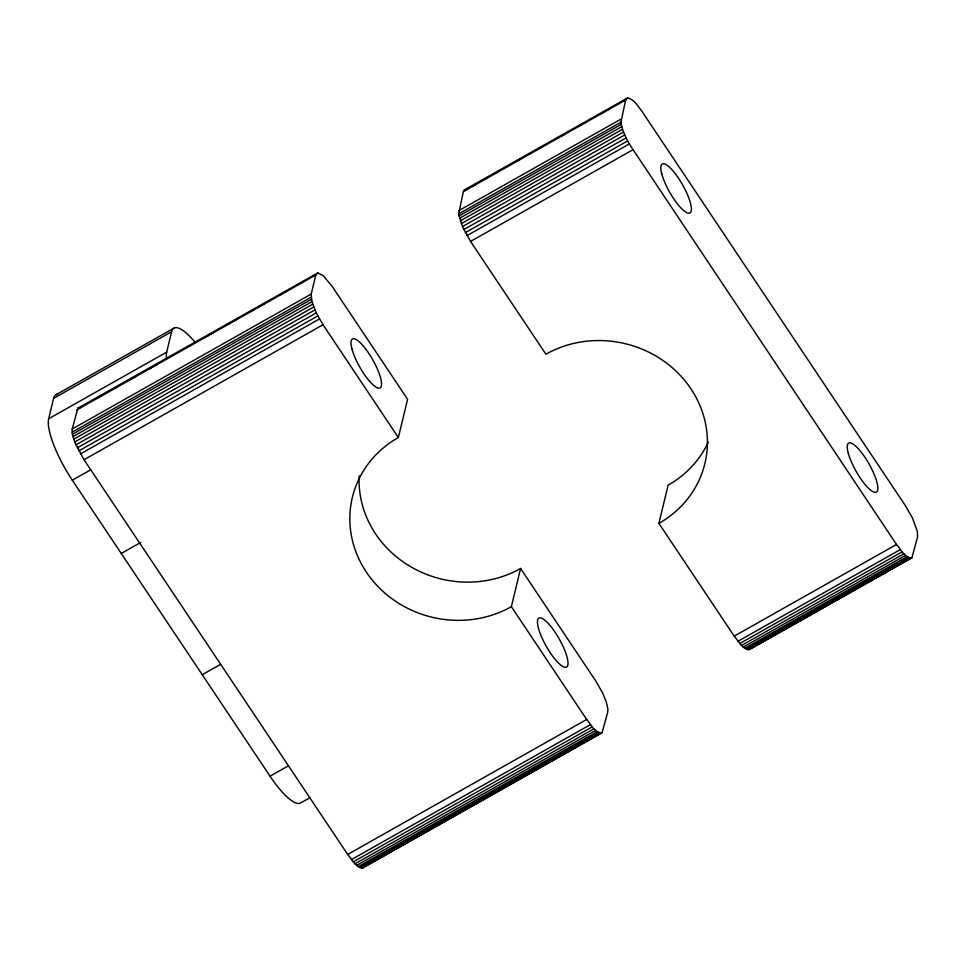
<?xml version="1.0" encoding="UTF-8"?>
<svg xmlns="http://www.w3.org/2000/svg" width="966" height="966" viewBox="0 0 966 966"><rect width="100%" height="100%" fill="white"/><g stroke="black" fill="none" stroke-linecap="round" stroke-linejoin="round"><path stroke-width="1.45" d="M602.047 732.808L363.035 867.794C355.802 868.192 351.841 859.028 347.688 854.451L84.006 459.731L74.696 441.981L72.39 434.302L72.196 429.037L77.896 408.171L317.79 272.895L323.187 275.636L332.268 286.528L407.604 399.308L398.354 437.526A105.427 97.82 13.6 0 0 366.331 572.101A105.427 97.82 13.6 0 0 511.364 606.684L586.688 719.465C590.854 724.053 594.815 733.206 602.047 732.808L607.759 711.942L607.868 708.754L606.237 701.763L602.687 693.093L595.937 681.247L520.602 568.467A105.427 97.82 13.6 0 1 411.444 567.163A105.427 97.82 13.6 0 1 359.207 475.84M398.354 437.526L323.018 324.745L316.268 312.899L311.946 301.658L311.209 294.05L315.834 274.936L317.79 272.895M458.633 213.921L463.366 191.618L464.453 189.867L627.622 97.916C634.42 99.317 638.055 106.634 642.1 111.549L905.77 506.269L912.52 518.126L917.398 531.698L917.579 536.963L911.88 557.829L749.592 649.49C742.347 649.889 738.398 640.724 734.232 636.147L658.897 523.367A105.427 97.82 13.6 0 0 690.919 388.791A105.427 97.82 13.6 0 0 545.899 354.208L470.563 241.428L462.436 226.575L458.633 213.921L620.921 122.259L625.666 99.957L627.622 97.916M309.941 797.711L300.752 802.891A52.707 13.947 60.5 0 1 270.045 776.205L72.293 480.174A52.707 13.947 60.5 0 1 48.662 418.773L53.589 398.39A52.707 13.947 60.5 0 1 57.513 394.297M166.454 358.507A52.707 13.947 60.5 0 1 166.695 352.119L171.622 331.724A52.707 13.947 60.5 0 1 195.168 342.326M511.364 606.684L520.602 568.467M658.897 523.367L668.146 485.149A105.427 97.82 13.6 0 0 708.271 442.114M363.035 867.794L364.122 866.043M749.592 649.49L750.667 647.727M55.75 394.889L173.783 328.223M53.589 398.39L171.622 331.724M48.662 418.773L166.695 352.119M98.254 397.594L100.875 396.108M115.328 387.958L117.949 386.472M131.086 379.058L135.023 376.825M149.464 368.674L157.349 364.218M188.865 346.42L191.497 344.934M205.939 336.784L208.571 335.299M211.192 333.813L213.824 332.328M228.266 324.165L230.886 322.692M233.518 321.207L236.139 319.722M250.592 311.559L253.213 310.074M262.414 304.882L265.034 303.409M279.476 295.246L282.108 293.761M284.741 292.275L287.361 290.79M301.803 282.64L304.435 281.154M472.966 185.979L475.574 184.494M484.739 179.326L487.359 177.841M495.208 173.409L497.828 171.936M517.462 160.851L520.082 159.366M539.716 148.281L542.324 146.796M561.958 135.711L564.579 134.238M578.972 126.111L581.592 124.626M584.213 123.153L586.833 121.668M601.226 113.541L603.847 112.056M606.455 110.583L609.075 109.11M623.468 100.971L626.089 99.498M76.821 409.922L315.834 274.936M463.366 191.618L625.666 99.957M72.196 429.037L311.209 294.05M458.741 210.721L621.041 119.072M72.076 432.225L311.088 297.238M72.39 434.302L311.402 299.315M458.935 215.998L621.235 124.336L620.921 122.259M72.933 436.644L311.946 301.658M459.478 218.34L621.778 126.679L621.235 124.336M73.706 439.216L312.718 304.23M460.263 220.912L622.551 129.263L621.778 126.679M74.696 441.981L313.709 306.995M461.253 223.677L623.541 132.016L622.551 129.263M75.891 444.891L314.904 309.905M462.436 226.575L624.736 134.926L623.541 132.016M77.256 447.874L316.268 312.899M463.813 229.57L626.101 137.921L624.736 134.926M78.777 450.917L317.79 315.93M465.334 232.613L627.622 140.951L626.101 137.921M80.432 453.935L319.444 318.949M466.989 235.632L629.277 143.97L896.52 544.486C900.686 549.074 904.647 558.227 911.88 557.829M84.006 459.731L323.018 324.745M470.563 241.428L632.851 149.766M72.293 480.174L90.647 469.802M121.257 553.482L140.782 542.445M202.244 674.715L220.465 664.415M270.045 776.205L288.399 765.845M347.688 854.451L586.688 719.465M734.232 636.147L896.52 544.486M351.419 859.595L590.431 724.609M737.964 641.291L900.264 549.63M353.266 861.817L592.279 726.83M739.811 643.501L902.099 551.852M355.053 863.737L594.066 728.762M741.598 645.433L903.898 553.784M356.756 865.343L595.768 730.368M743.313 647.039L905.601 555.39M358.35 866.599L597.362 731.612M744.895 648.295L907.183 556.645M359.787 867.48L598.799 732.506M746.344 649.176L908.632 557.527M361.067 867.987L600.079 733.001M747.624 649.671L909.912 558.022M362.153 868.084L601.166 733.097M748.71 649.78L910.998 558.119M464.453 189.867L466.421 189.674M77.896 408.171L79.864 407.978M627.622 140.951L629.277 143.97M538.424 628.117A28.111 7.438 60.5 0 0 564.518 667.192A28.111 7.438 60.5 0 0 555.172 632.368A28.111 7.438 60.5 0 0 538.424 628.117M351.974 349.004A28.111 7.438 60.5 0 0 378.068 388.066A28.111 7.438 60.5 0 0 368.722 353.242A28.111 7.438 60.5 0 0 351.974 349.004M661.807 174.025A28.111 7.438 60.5 0 0 687.901 213.088A28.111 7.438 60.5 0 0 678.555 178.263A28.111 7.438 60.5 0 0 661.807 174.025M848.257 453.139A28.111 7.438 60.5 0 0 874.351 492.213A28.111 7.438 60.5 0 0 865.005 457.389A28.111 7.438 60.5 0 0 848.257 453.139"/></g></svg>
